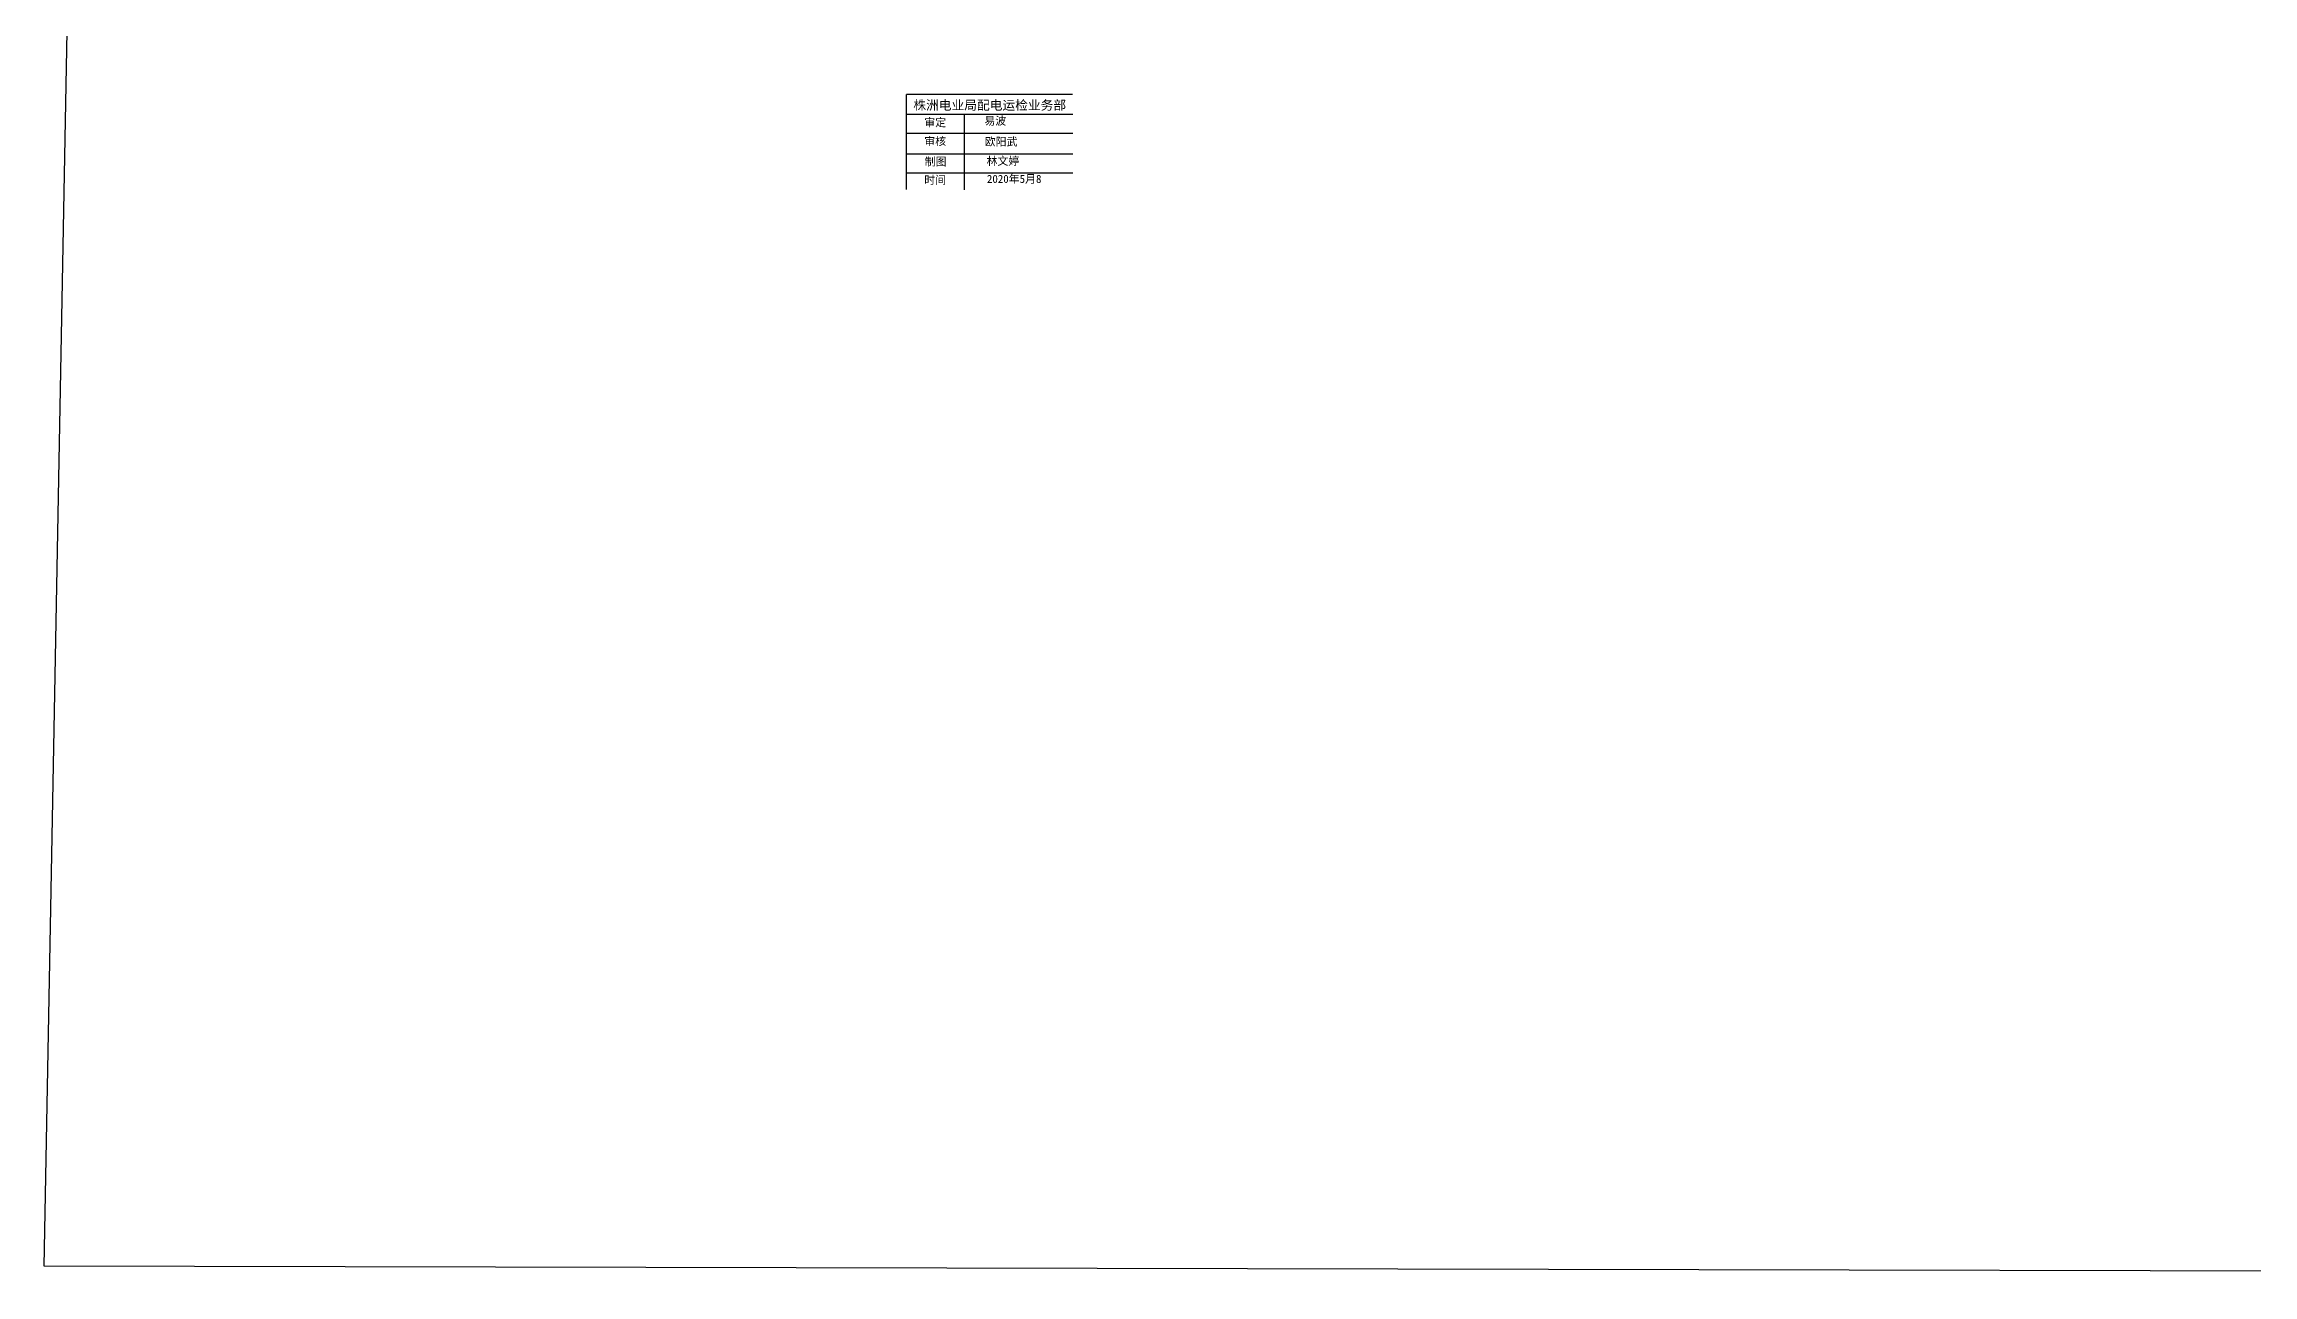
# Model space of a CAD drawing. Extents: x 151 to 891, y -387 to 78.
# Drawn here: x 151.3 to 569.2, y -387.4 to -154.5 of the extents above; entities that cross this region are included whole.
import ezdxf

# ---------------------------------------------------------------- set-up
doc = ezdxf.new("R2010")
doc.units = 0
doc.header["$LTSCALE"] = 0.774411
doc.layers.get('0').update_dxf_attribs({"linetype": 'CONTINUOUS'})
doc.styles.add('字体', font='', dxfattribs={"height": 2.5})
doc.styles.add('楷体_GB2312_txtstyle_3.00_0_0', font='', dxfattribs={"height": 3})
doc.styles.get('字体').set_extended_font_data('KaiTi_GB2312')
doc.styles.get('楷体_GB2312_txtstyle_3.00_0_0').set_extended_font_data('楷体_GB2312')

msp = doc.modelspace()

# ---------------------------------------------------------------- linework, layer by layer
at = {"linetype": 'Continuous'}
for p, q in [((314.41, -167.79), (345.88, -167.79)), ((325.33, -167.79), (325.33, -182.09)), ((314.41, -171.37), (345.88, -171.37)), ((314.41, -175.29), (345.88, -175.29)), ((314.41, -178.87), (345.88, -178.87))]:
    msp.add_line(p, q, dxfattribs=at)
msp.add_lwpolyline([(159.9, 78.24), (886.38, 78.36), (891.32, -387.4), (151.26, -385.76)], close=True, dxfattribs=at)
at = {"linetype": 'Continuous', "const_width": 0.252}
for points in [[(314.39, -164), (314.39, -182.03)], [(314.41, -164), (345.88, -164)]]:
    msp.add_lwpolyline(points, dxfattribs=at)

# ---------------------------------------------------------------- texts
at = {"linetype": 'Continuous', "attachment_point": 1}
for s, insert, char_height, width, style in [('株洲电业局配电运检业务部', (315.72, -165.17), 1.7664, 41.3936, '字体'), ('审定', (317.79, -168.58), 1.514, 11.8408, '字体'), ('{\\fSimSun|b0|i0|c134|p2;易波}', (329.17, -168.27), 1.5141, 11.8408, '字体'), ('审核', (317.79, -172.14), 1.514, 11.8408, '字体'), ('{\\fSimSun|b0|i0|c134|p2;欧阳武}', (329.23, -172.22), 1.5141, 16.682, '字体'), ('制图', (317.87, -175.99), 1.514, 11.8408, '字体'), ('时间', (317.79, -179.46), 1.514, 11.8408, '字体'), ('{\\fSimSun|b0|i0|c134|p2;林文婷}', (329.58, -175.88), 1.5141, 30.5085, '字体'), ('{\\fSimSun|b0|i0|c134|p2;2020年5月8}', (329.65, -179.26), 1.5141, 13.4418, '楷体_GB2312_txtstyle_3.00_0_0')]:
    msp.add_mtext(s, dxfattribs=dict(at, insert=insert, char_height=char_height, width=width, style=style))

doc.saveas('drawing.dxf')
